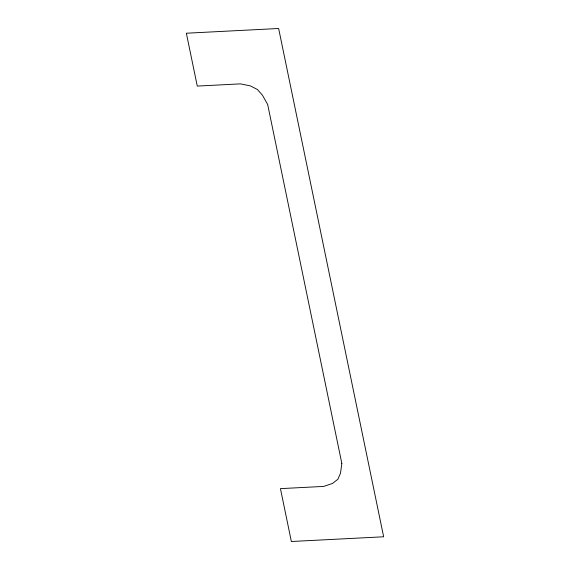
<?xml version="1.0" encoding="UTF-8"?>
<svg xmlns="http://www.w3.org/2000/svg" width="570" height="570" viewBox="0 0 570 570"><rect width="100%" height="100%" fill="white"/><g stroke="black" fill="none" stroke-linecap="round" stroke-linejoin="round"><path stroke-width="0.85" d="M341.836 463.46L340.525 473.086L337.896 479.249L332.453 483.481L323.689 486.417L280.44 488.632L291.363 541.5L383.646 536.783L278.637 28.5L186.354 33.217L197.277 86.084L240.49 83.868L250.316 85.871L257.362 89.462L262.464 95.226L267.679 104.517L341.836 463.46"/></g></svg>
